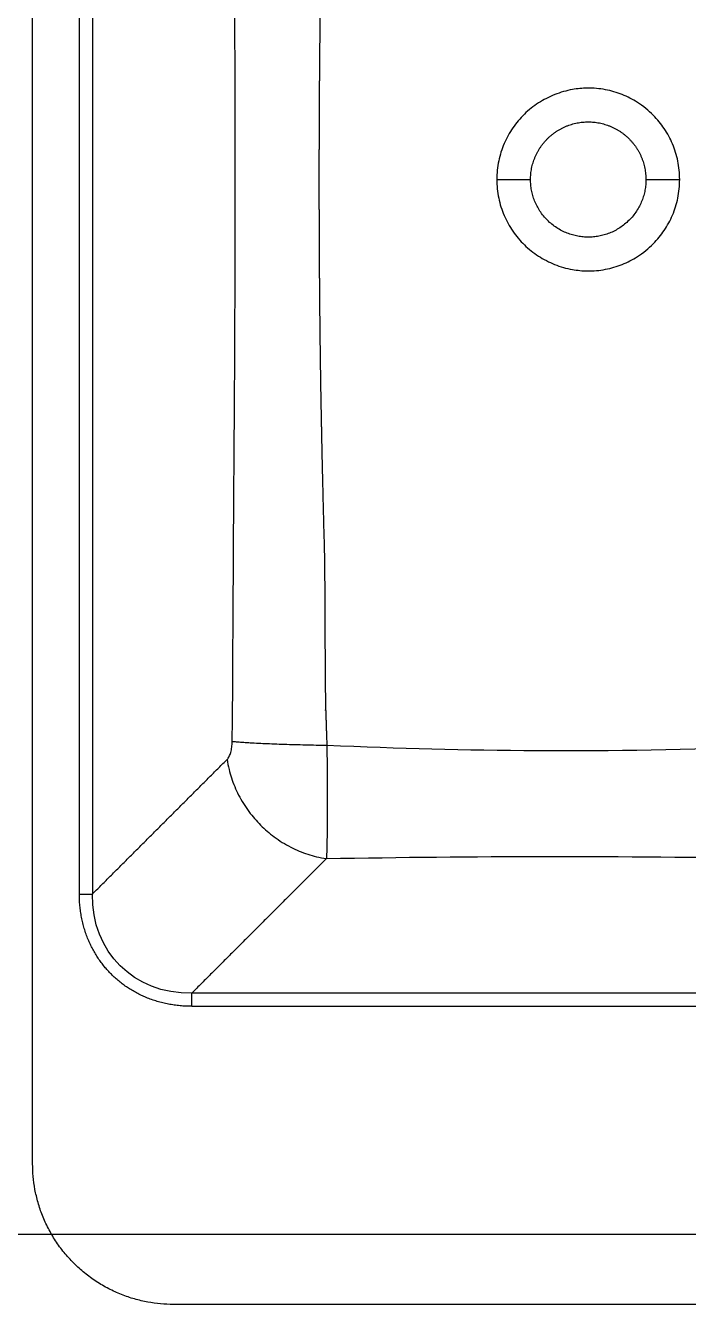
# Model space of a CAD drawing. Header units: millimetres. Extents: x 18456 to 179493, y -203649 to 469211.
# Drawn here: x 120656.1 to 120891.7, y 44726.1 to 45180.8 of the extents above; entities that cross this region are included whole.
import ezdxf

# ---------------------------------------------------------------- set-up
doc = ezdxf.new("R2010")
doc.units = ezdxf.units.MM
doc.layers.add('X-평면도(기본형)$0$FUR', color=6, linetype='Continuous', true_color=0xff00ff)
doc.layers.add('X-평면도(기본형)$0$TIL', color=5, linetype='Continuous', true_color=0x0000ff)

# ---------------------------------------------------------------- blocks, each defined once
blk = doc.blocks.new('X-평면도(기본형)$0$A$C5FEA68FE')
at = {"layer": 'X-평면도(기본형)$0$FUR', "ltscale": 1.5}
for points in [[(440, -350.0000000001164), (440, -1.164153218269348e-10), (440, 349.9999999998836)], [(0, -400), (195, -400), (390, -400)]]:
    blk.add_open_spline(points, degree=2, dxfattribs=at)
at = {"layer": 'X-평면도(기본형)$0$FUR', "color": 8, "ltscale": 1.5, "true_color": 0x808080}
for points, degree in [([(418.7427812942769, 254.0755005909596), (418.7427813026588, 1.967418938875198e-08), (418.742781311099, -254.0755005514948)], 2), ([(423.3851648068521, -254.0755001286743), (423.3851648066775, 1.08964741230011e-07), (423.3851648065029, 254.0755003467202)], 2), ([(222, 1.164153218269348e-09), (216.000047218462, -0.002478126436471939), (210.000094436924, -0.00495625426992774)], 2), ([(274.9999989314238, 0.004862058209255338), (269.0000338516547, 0.002382942126132548), (263.0000687718857, -9.6173956990242e-05)], 2), ([(418.742781311099, -254.0755005514948), (394.7938818585244, -230.1266034008004), (370.8449824059498, -206.177706250106)], 2), ([(335.5628432061058, -241.4596686505247), (359.5117593549658, -265.4086703057401), (383.4606755038258, -289.3576719610719)], 2), ([(383.4606755038258, -289.3576719610719), (404.0106463624397, -289.6784770056838), (419.065406532085, -274.6266320588766), (418.742781311099, -254.0755005514948)], 3), ([(129.413858294487, -289.3576165469131), (257.6872622013907, -289.3576165607665), (383.4606661082362, -289.3576165747363)], 2), ([(383.4606662687729, -293.9999999990687), (257.6872622921946, -294), (129.4138583155582, -294.0000000010477)], 2)]:
    blk.add_open_spline(points, degree=degree, dxfattribs=at)
for points, weights, knots in [([(335.4074330882286, 201.2745924763149), (335.7119374463218, 192.7825222389074), (335.98246110318, 184.2893016028684), (336.1736422174145, 178.2861886153696), (336.3478291488136, 172.282558490755), (336.5218641110696, 166.2841708889464), (336.679055490531, 160.2853182603139), (336.836116679653, 154.2910938748391), (336.9765352728427, 106.681621344178), (337.1168606257416, 101.6910087165889), (337.2407896033255, 95.70003446645569), (337.3646451177774, 89.7125209212536), (337.4723535702797, 83.72469514445402), (337.5800112968427, 77.73980420734735), (337.6717683913885, 71.75464837392792), (337.7634888715693, 65.77193960733713), (337.839535828447, 59.78901108598802), (337.9155593485339, 53.8080909291748), (337.9761171001592, 47.82699418568518), (338.0366619820124, 41.84747829730623), (338.081916246796, 35.86782713746652), (338.1271653193981, 29.88933744526003), (338.1572573701851, 23.91075224918313), (338.1873493879684, 17.93292703316547), (338.202372542466, 11.95504495443311), (338.2173986870329, 5.977531234268099), (338.2173968816642, -1.372187398374081e-06), (338.2173977809144, -5.977535212645307), (338.202370958752, -11.95505016529933), (338.1873471842264, -17.93293072562665), (338.1572548943805, -23.91075442358851), (338.1271625494119, -29.88934002770111), (338.0819134461926, -35.86783012922388), (338.0366591247147, -41.847481374396), (337.9761145938537, -47.82699735218193), (337.9155573364114, -53.80809384840541), (337.8395341963042, -59.78901375760324), (337.7634873316274, -65.77194377523847), (337.6717670750222, -71.7546540403273), (337.5800106854877, -77.7398095652461), (337.4723528964096, -82.72470018174499), (337.3646436036215, -88.71252667612862), (337.2407874358469, -94.70004094054457), (337.1168587314314, -100.6910141250119), (336.9765339898877, -106.6816256955499), (336.8361152630532, -112.6762620804366), (336.6790535639157, -118.6704855021089), (336.5218621621025, -124.6693361665821), (336.3478277599788, -130.6677218209952), (336.1736411909806, -136.6713502018247), (335.9824603712768, -184.2892966367071), (335.711937229673, -192.7825162584195), (335.4074332207092, -201.2745854775421)], [1, 0.9999979988142749, 1, 0.9999989983419479, 1, 0.9999990144569423, 1, 0.9999990364913623, 1, 0.999999063653886, 1, 0.9999990909646411, 1, 0.9999991177198513, 1, 0.9999991421111039, 1, 0.9999991641975359, 1, 0.999999182632, 1, 0.9999991965713139, 1, 0.9999992057084883, 1, 0.9999992099284143, 1, 0.9999992099527714, 1, 0.9999992057447621, 1, 0.9999991965993564, 1, 0.9999991826756023, 1, 0.999999164185127, 1, 0.9999991421259228, 1, 0.999999117634578, 1, 0.9999990909859096, 1, 0.9999990636921747, 1, 0.9999990364474796, 1, 0.9999990145244584, 1, 0.9999989983333689, 1, 0.9999979987942219, 1], [0, 0, 0, 16.99503305702394, 16.99503305702394, 29.00733801173167, 29.00733801173167, 41.00915365260991, 41.00915365260991, 53.00170934514821, 53.00170934514821, 64.98621367847826, 64.98621367847826, 76.9637952661675, 76.9637952661675, 88.93550651650219, 88.93550651650219, 100.9023232829158, 100.9023232829158, 112.8651232272132, 112.8651232272132, 124.8247615113673, 124.8247615113673, 136.7820769604643, 136.7820769604643, 148.7378725419776, 148.7378725419776, 160.6929314579141, 160.6929314579141, 172.6479928421243, 172.6479928421243, 184.6037853904254, 184.6037853904254, 196.5611016589166, 196.5611016589166, 208.5207401149624, 208.5207401149624, 220.4835395544565, 220.4835395544565, 232.4503593109644, 232.4503593109644, 244.4220699218992, 244.4220699218992, 256.3996529748331, 256.3996529748331, 268.3841551663102, 268.3841551663102, 280.3767089582414, 280.3767089582414, 292.3785206738959, 292.3785206738959, 304.3908221217126, 304.3908221217126, 321.3858531181563, 321.3858531181563, 321.3858531181563]), ([(263.0000687718857, -9.6173956990242e-05), (263.0001230700291, 8.491320407832974), (256.9958110628068, 14.49568489403464), (250.9914990555845, 20.50004938058555), (242.5000824737363, 20.5000692991307), (234.0086658919463, 20.50008921779227), (228.0043257154757, 14.49575290037319), (221.999985538947, 8.491416583186947), (222, 1.164153218269348e-09)], [1, 0.9238791451640735, 1, 0.9238791451640735, 1, 0.9238791451640735, 1, 0.9238791451640735, 1], [0, 0, 0, 16.10073085616676, 16.10073085616676, 32.20146171233352, 32.20146171233352, 48.30219256850027, 48.30219256850027, 64.40292342466704, 64.40292342466704, 64.40292342466704]), ([(222, 1.164153218269348e-09), (221.999963037495, -20.50002325954847), (242.4999862983241, -20.50007134722546), (263.0000095591531, -20.50011943478603), (263.0000687718857, -9.6173956990242e-05)], [1, 0.7071069730558582, 1, 0.7071069730558582, 1], [0, 0, 0, 32.20136758756688, 32.20136758756688, 64.40273517513376, 64.40273517513376, 64.40273517513376]), ([(383.4606822553324, -294.0000295999926), (400.6270658359863, -293.999999808264), (412.0061122429906, -282.6209515032824), (423.3851623394876, -271.2418995087501), (423.3851648068521, -254.0755001286743)], [1, 0.9365623996169393, 1, 0.9365623623111071, 1], [257.0383745215306, 257.0383745215306, 257.0383745215306, 290.2933400132117, 290.2933400132117, 323.5483148402338, 323.5483148402338, 323.5483148402338])]:
    blk.add_rational_spline(points, weights, degree=2, knots=knots, dxfattribs=at)
for points, knots in [([(369.0521792045911, -199.8953019656474), (368.8728021301213, -187.7709607454017), (368.5592101731454, -120.9693293245509), (368.2286865875358, -81.92762790818233), (368.0284454476205, -41.95857473276556), (367.9616447779699, -9.546056389808655e-09), (368.0284438636154, 41.95857475127559), (368.2286835960695, 82.92762791423593), (368.5592038523755, 162.5841638672864), (368.872797244112, 187.7709593659965), (369.0521755043301, 199.8952998995082)], [0, 0, 0, 0, 36.37699952761226, 75.56607995803317, 117.1290932193424, 159.2854476966359, 201.4418021659189, 243.0048155311883, 282.1938958110774, 318.5708933344179, 318.5708933344179, 318.5708933344179, 318.5708933344179]), ([(210.000094436924, -0.00495625426992774), (209.9994835478137, 2.202877181465738), (210.4296793395188, 6.533768821391277), (212.3368726298795, 12.67568847746588), (215.3218425830128, 18.17896483978257), (218.7091856906191, 22.32053721952252), (222.0232330978615, 25.33380521228537), (225.6457572453073, 27.95563658862375), (230.3915141758625, 30.39923276077025), (236.4216788756894, 32.15024936781265), (242.4290513877058, 32.67748321592808), (248.551888095215, 32.10099674575031), (254.4885311683174, 30.40200513985474), (260.2945581878303, 27.42315069015604), (265.3561783962068, 23.40584395965561), (269.4938902591239, 18.48466882307548), (272.6044770515291, 12.83254182571545), (274.5579038726282, 6.591772992163897), (275.0001333318069, 2.218154538306408), (274.9999989314238, 0.004862058209255338)], [0, 0, 0, 0, 6.623745003180269, 12.98750816229864, 19.19727439873378, 25.31799351670228, 28.96921168030232, 32.61348139791075, 38.71135542071061, 44.90976903035791, 51.36186418616285, 56.71279416002707, 63.29638235748727, 69.7900555418538, 76.19975542395939, 82.58311631092761, 88.98237923487068, 95.46069673108741, 102.1004620242452, 102.1004620242452, 102.1004620242452, 102.1004620242452]), ([(274.9999989314238, 0.004862058209255338), (275.0005563871819, -2.208520231302828), (274.5589523900417, -6.582803783472627), (272.6060033309623, -12.82478579948656), (269.497212872433, -18.48100456432439), (265.3579292301438, -23.40207761432976), (260.299699716561, -27.42230019601993), (254.4926090880181, -30.40068719699048), (248.5596710671671, -32.09842730173841), (242.4369398350827, -32.68040156224743), (236.4306591574568, -32.14839595765807), (230.3988842353574, -30.4038199451752), (225.6516979798325, -27.9567741304636), (222.0275401608087, -25.33769307588227), (218.7126821517013, -22.32383718900383), (215.3245239471435, -18.1844050049549), (212.3388504877221, -12.68268381315283), (210.4305937770405, -6.542479833820835), (209.9998251573415, -2.21243646251969), (210.000094436924, -0.00495625426992774)], [0, 0, 0, 0, 6.640026442936939, 13.11988477940971, 19.52139663195411, 25.9072931854839, 32.31553670988161, 38.80822227407549, 45.39038855938256, 50.7391670711775, 57.19109025648963, 63.39070939421404, 69.49003653007748, 73.13519604054426, 76.7872793026784, 82.90671788534554, 89.11511399003322, 95.47754861699782, 102.1002397725454, 102.1002397725454, 102.1002397725454, 102.1002397725454]), ([(370.8449824059498, -206.177706250106), (370.7068344484433, -206.039305245271), (370.4455614797189, -205.714462001808), (370.1092534961645, -205.1356181355659), (369.8104276052327, -204.450121553964), (369.4562136154273, -203.3639016100205), (369.1541086456855, -201.83685678849), (369.0620570962783, -200.5596591022331), (369.0521792045911, -199.8953019656474)], [0, 0, 0, 0, 0.5863507337503009, 1.246160179125213, 2.00400326273291, 2.82707689065797, 4.669638933366882, 6.662671546848304, 6.662671546848304, 6.662671546848304, 6.662671546848304]), ([(178.866721509723, -201.7076771514257), (206.1074613081291, -202.8299213631544), (234.381792514585, -203.2659647867549), (286.5950267383014, -203.0379993463866), (309.5507160593988, -202.3735962915234), (335.4074332207092, -201.2745854775421)], [0, 0, 0, 0, 0.5000481211234833, 0.5000481211234833, 0.9999999999999661, 0.9999999999999661, 0.9999999999999661, 0.9999999999999661]), ([(335.4074332207092, -201.2745854775421), (335.284293368808, -210.2622905530734), (335.2419851935701, -219.0344801454339), (335.3077753909747, -233.0799904963933), (335.4127554758452, -238.3801667597145), (335.5628432061058, -241.4596686505247)], [1.297779465935759e-12, 1.297779465935759e-12, 1.297779465935759e-12, 1.297779465935759e-12, 0.5000000000006489, 0.5000000000006489, 1, 1, 1, 1]), ([(370.8449824059498, -206.177706250106), (370.6794732780545, -207.3767198382411), (370.2583023257903, -209.6010716988239), (369.0468180314056, -213.9016555341659), (367.3454098424991, -217.9738190588541), (365.1068828526186, -221.8966954371426), (362.6048458513105, -225.562027884298), (359.0626187315211, -229.6774049554951), (354.9472222707118, -233.2196104264585), (351.2818754416658, -235.7216296012048), (347.3589845774695, -237.9601391563192), (343.2868090741104, -239.6615306923632), (338.9862151666894, -240.8729994660243), (336.7618589148042, -241.2941631657304), (335.5628432061058, -241.4596686505247)], [0, 0, 0, 0, 3.630978627471676, 6.783883170751034, 13.39297848806618, 16.8271959633969, 20.32181583369232, 26.69688046184681, 33.0719463983517, 36.56656806363807, 40.00078798284895, 46.60989092088211, 49.7627996043251, 53.39378304672757, 53.39378304672757, 53.39378304672757, 53.39378304672757]), ([(335.5628432061058, -241.4596686505247), (308.6274832212366, -240.9762463230873), (284.1620784470579, -240.7165473150089), (230.2284799757763, -240.7113780253567), (203.2597602680326, -240.9123563733883), (176.3208860882442, -241.367903981125)], [-445.4819297220194, -445.4819297220194, -445.4819297220194, -445.4819297220194, -444.981929721352, -444.981929721352, -444.4819297220194, -444.4819297220194, -444.4819297220194, -444.4819297220194]), ([(423.3851648068521, -254.0755001286743), (422.3992695586639, -254.0755002028309), (421.4152595283231, -254.0755002825754), (420.5968602368957, -254.0755003546365), (419.7685555857606, -254.0755004263483), (419.1133826570585, -254.075500491308), (418.742781311099, -254.0755005514948)], [0, 0, 0, 0, 2.957825107603953, 2.957825107603953, 2.957825107603953, 5.951449759549817, 5.951449759549817, 5.951449759549817, 5.951449759549817])]:
    blk.add_open_spline(points, degree=3, knots=knots, dxfattribs=at)
for points, weights in [([(335.4074332207092, -201.2745854775421), (359.9390990738175, -200.8729741852731), (369.0521792045911, -199.8953019656474)], [1, 0.8398834057627974, 1]), ([(383.4606822553324, -294.0000295999926), (383.4606790521648, -290.6148850461468), (383.4606755038258, -289.3576719610719)], [1, 0.828069181127002, 1])]:
    blk.add_rational_spline(points, weights, degree=2, dxfattribs=at)
at = {"layer": 'X-평면도(기본형)$0$FUR', "ltscale": 1.5}
blk.add_rational_spline([(390, -400), (439.9999999998836, -399.9999999998836), (440, -350.0000000001164)], [1, 0.7071067811885524, 1], degree=2, dxfattribs=at)
blk = doc.blocks.new('X-평면도(기본형)$0$ba15002700')
at = {"layer": 'X-평면도(기본형)$0$TIL'}
blk.add_line((1499.999999999709, -1799.999999997832), (130, -1799.999999997861), dxfattribs=at)
blk.add_blockref('X-평면도(기본형)$0$A$C5FEA68FE', (110.0000000000873, -1424.99999999984, 0.4010621945564553))

msp = doc.modelspace()

# ---------------------------------------------------------------- block references
at = {"xscale": -1}
msp.add_blockref('X-평면도(기본형)$0$ba15002700', (121208.6289707316, 46551.07750544022), dxfattribs=at)

doc.saveas('drawing.dxf')
